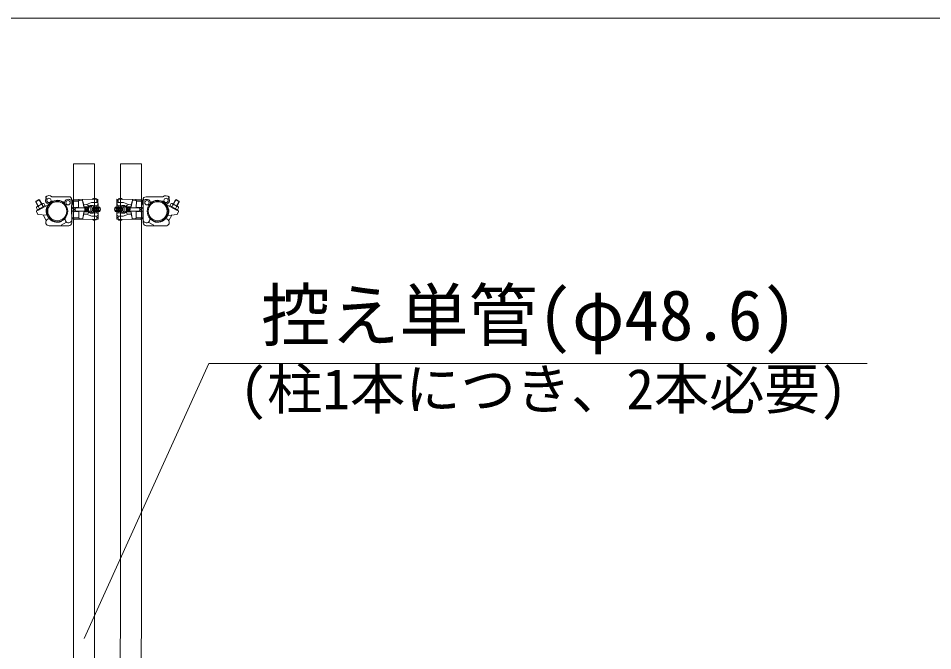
# Model space of a CAD drawing. Units: millimetres, scale not verified. Extents: x -9305 to 9305, y -6415 to 6415.
# Drawn here: x -7389 to -5272, y 4950 to 6415 of the extents above; entities that cross this region are included whole.
import ezdxf
from ezdxf.enums import TextEntityAlignment as Align

# ---------------------------------------------------------------- set-up
doc = ezdxf.new("R2010")
doc.units = ezdxf.units.MM
doc.header["$LTSCALE"] = 40
for name, color, linetype, lineweight in [('0-5_CLG-81', 134, 'Continuous', 18), ('0-9_TEXT', 134, 'Continuous', 18), ('0-C_図面枠', 134, 'Continuous', 18)]:
    doc.layers.add(name, color=color, linetype=linetype, lineweight=lineweight)
doc.styles.add('ＭＳ ゴシック', font='')
doc.styles.get('ＭＳ ゴシック').set_extended_font_data('MS Gothic')

msp = doc.modelspace()

# ---------------------------------------------------------------- linework, layer by layer
at = {"layer": '0-5_CLG-81'}
for p, q in [((-7340.11, 5994.46), (-7348.92, 5989.74)), ((-7341.7, 5995.31), (-7348.75, 5991.54)), ((-7341.7, 5995.31), (-7335.84, 5984.36)), ((-7341.7, 5995.31), (-7340.11, 5994.46)), ((-7340.11, 5994.46), (-7334.96, 5984.83)), ((-7326.24, 6000.88), (-7324.11, 5998.77)), ((-7311.24, 6001.44), (-7272.16, 6001.54)), ((-7266.22, 5995.48), (-7268.33, 5993.35)), ((-7265.14, 5994.55), (-7265.04, 5949.25)), ((-7260.8, 5992.46), (-7240.64, 5992.7)), ((-7260.37, 5994.96), (-7204.67, 5995.64)), ((-7251.7, 5993.05), (-7249.87, 5991.34)), ((-7248.67, 5995.1), (-7248.64, 5992.6)), ((-7240.67, 5995.2), (-7240.64, 5992.7)), ((-7240.64, 5992.7), (-7237.52, 5983.24)), ((-7240.64, 5992.7), (-7237.46, 5978.24)), ((-7207.68, 5995.6), (-7207.59, 5988.6)), ((-7204.67, 5995.64), (-7204.45, 5977.64)), ((-7160.76, 5995.63), (-7160.98, 5977.63)), ((-7105.06, 5994.94), (-7160.76, 5995.63)), ((-7157.76, 5995.6), (-7157.84, 5988.59)), ((-7124.8, 5992.68), (-7127.97, 5978.22)), ((-7124.8, 5992.68), (-7127.91, 5983.22)), ((-7124.76, 5995.18), (-7124.8, 5992.68)), ((-7104.63, 5992.43), (-7124.8, 5992.68)), ((-7116.76, 5995.08), (-7116.8, 5992.58)), ((-7113.74, 5993.03), (-7115.57, 5991.32)), ((-7100.29, 5994.53), (-7100.41, 5949.23)), ((-7099.22, 5995.45), (-7097.1, 5993.32)), ((-7054.19, 6001.4), (-7093.27, 6001.51)), ((-7039.2, 6000.84), (-7041.32, 5998.72)), ((-7025.32, 5994.42), (-7030.48, 5984.78)), ((-7023.74, 5995.27), (-7029.6, 5984.31)), ((-7023.74, 5995.27), (-7025.32, 5994.42)), ((-7025.32, 5994.42), (-7016.51, 5989.7)), ((-7023.74, 5995.27), (-7016.68, 5991.49)), ((-7348.75, 5991.54), (-7348.92, 5989.74)), ((-7348.92, 5989.74), (-7343.77, 5980.11)), ((-7348.75, 5991.54), (-7342.89, 5980.58)), ((-7347.24, 5975.99), (-7343.94, 5969.82)), ((-7332.75, 5986), (-7345.98, 5978.93)), ((-7327.24, 5981.01), (-7344.81, 5971.62)), ((-7319.87, 5982.68), (-7343.94, 5969.82)), ((-7342.83, 5978.35), (-7340.47, 5973.94)), ((-7334, 5983.05), (-7331.65, 5978.65)), ((-7329.6, 5985.42), (-7326.3, 5979.25)), ((-7265.66, 5980.48), (-7265.56, 5941.4)), ((-7265.31, 5989.9), (-7264.87, 5953.9)), ((-7265.22, 5990.9), (-7249.62, 5991.09)), ((-7261.15, 5976.85), (-7261.03, 5967.05)), ((-7260.15, 5976.96), (-7249.45, 5977.09)), ((-7260.15, 5976.96), (-7260.03, 5966.96)), ((-7255.94, 5976.01), (-7234.24, 5976.28)), ((-7251.95, 5977.06), (-7251.94, 5976.06)), ((-7249.62, 5991.09), (-7249.45, 5977.09)), ((-7237.52, 5983.24), (-7231.52, 5983.31)), ((-7237.52, 5983.24), (-7237.46, 5978.24)), ((-7237.46, 5978.24), (-7225.6, 5978.38)), ((-7234.24, 5976.28), (-7226.66, 5976.37)), ((-7233.45, 5977.28), (-7226.2, 5977.37)), ((-7231.52, 5983.31), (-7219.58, 5988.46)), ((-7224.6, 5978.39), (-7219.6, 5978.45)), ((-7222.5, 5981.42), (-7216.5, 5981.49)), ((-7219.58, 5988.46), (-7208.59, 5988.59)), ((-7216.79, 5976.49), (-7202.49, 5976.66)), ((-7215.45, 5977.5), (-7201.45, 5977.67)), ((-7215.14, 5980.51), (-7208.49, 5980.59)), ((-7207.64, 5992.6), (-7204.64, 5992.64)), ((-7207.63, 5991.6), (-7204.62, 5991.64)), ((-7207.5, 5980.6), (-7207.46, 5977.6)), ((-7149.98, 5977.49), (-7163.98, 5977.67)), ((-7148.65, 5976.48), (-7162.94, 5976.66)), ((-7157.8, 5991.59), (-7160.81, 5991.63)), ((-7157.79, 5992.59), (-7160.8, 5992.63)), ((-7157.94, 5980.59), (-7157.98, 5977.59)), ((-7150.3, 5980.5), (-7156.95, 5980.58)), ((-7145.85, 5988.44), (-7156.85, 5988.58)), ((-7142.94, 5981.41), (-7148.94, 5981.48)), ((-7133.91, 5983.3), (-7145.85, 5988.44)), ((-7140.84, 5978.38), (-7145.84, 5978.44)), ((-7127.97, 5978.22), (-7139.84, 5978.37)), ((-7131.99, 5977.27), (-7139.24, 5977.36)), ((-7131.2, 5976.26), (-7138.78, 5976.36)), ((-7127.91, 5983.22), (-7133.91, 5983.3)), ((-7109.5, 5975.99), (-7131.2, 5976.26)), ((-7127.91, 5983.22), (-7127.97, 5978.22)), ((-7115.81, 5991.07), (-7115.99, 5977.07)), ((-7105.29, 5976.94), (-7115.99, 5977.07)), ((-7100.22, 5990.88), (-7115.81, 5991.07)), ((-7113.49, 5977.04), (-7113.5, 5976.04)), ((-7105.29, 5976.94), (-7105.41, 5966.94)), ((-7104.29, 5976.82), (-7104.41, 5967.03)), ((-7100.13, 5989.88), (-7100.57, 5953.88)), ((-7099.78, 5980.46), (-7099.88, 5941.38)), ((-7045.56, 5982.65), (-7021.5, 5969.77)), ((-7035.83, 5985.38), (-7039.14, 5979.21)), ((-7038.19, 5980.97), (-7020.63, 5971.57)), ((-7031.43, 5983.01), (-7033.78, 5978.61)), ((-7032.68, 5985.96), (-7019.46, 5978.88)), ((-7022.61, 5978.3), (-7024.97, 5973.89)), ((-7016.68, 5991.49), (-7022.55, 5980.54)), ((-7016.51, 5989.7), (-7021.66, 5980.06)), ((-7018.2, 5975.94), (-7021.5, 5969.77)), ((-7016.68, 5991.49), (-7016.51, 5989.7)), ((-7346.93, 5967.5), (-7344.36, 5960.51)), ((-7344.36, 5960.51), (-7323.08, 5958.56)), ((-7331.53, 5959.34), (-7324.66, 5946.5)), ((-7321.5, 5959.16), (-7323.08, 5958.56)), ((-7322.22, 5958.89), (-7317.61, 5950.27)), ((-7264.5, 5952.91), (-7249.16, 5953.09)), ((-7260.76, 5951.45), (-7240.14, 5951.7)), ((-7260.03, 5966.96), (-7249.33, 5967.09)), ((-7255.84, 5968.01), (-7226.56, 5968.37)), ((-7251.84, 5968.06), (-7251.83, 5967.06)), ((-7249.33, 5967.09), (-7249.16, 5953.09)), ((-7248.14, 5951.6), (-7248.11, 5949.1)), ((-7240.14, 5951.7), (-7237.32, 5966.24)), ((-7240.14, 5951.7), (-7237.26, 5961.24)), ((-7240.14, 5951.7), (-7240.11, 5949.2)), ((-7237.32, 5966.24), (-7225.46, 5966.38)), ((-7237.32, 5966.24), (-7237.26, 5961.24)), ((-7237.26, 5961.24), (-7231.26, 5961.31)), ((-7233.33, 5967.28), (-7226.08, 5967.37)), ((-7231.26, 5961.31), (-7219.2, 5956.46)), ((-7224.46, 5966.39), (-7219.46, 5966.46)), ((-7222.28, 5963.42), (-7216.28, 5963.49)), ((-7219.2, 5956.46), (-7208.2, 5956.59)), ((-7216.69, 5968.49), (-7202.4, 5968.66)), ((-7215.33, 5967.5), (-7201.33, 5967.67)), ((-7214.94, 5964.51), (-7208.3, 5964.59)), ((-7207.34, 5967.6), (-7207.3, 5964.48)), ((-7207.2, 5956.73), (-7207.12, 5949.6)), ((-7207.16, 5953.6), (-7204.16, 5953.64)), ((-7207.15, 5952.6), (-7204.15, 5952.64)), ((-7204.33, 5967.64), (-7204.12, 5949.64)), ((-7150.11, 5967.5), (-7164.11, 5967.67)), ((-7148.75, 5968.48), (-7163.04, 5968.66)), ((-7161.11, 5967.63), (-7161.33, 5949.63)), ((-7158.3, 5952.6), (-7161.3, 5952.63)), ((-7158.28, 5953.6), (-7161.28, 5953.63)), ((-7158.24, 5956.72), (-7158.33, 5949.6)), ((-7158.1, 5967.59), (-7158.14, 5964.47)), ((-7146.24, 5956.44), (-7157.24, 5956.58)), ((-7150.5, 5964.5), (-7157.14, 5964.58)), ((-7143.16, 5963.41), (-7149.16, 5963.48)), ((-7134.18, 5961.3), (-7146.24, 5956.44)), ((-7140.98, 5966.38), (-7145.98, 5966.44)), ((-7128.12, 5966.22), (-7139.98, 5966.37)), ((-7132.11, 5967.27), (-7139.36, 5967.36)), ((-7109.6, 5967.99), (-7138.88, 5968.36)), ((-7128.18, 5961.22), (-7134.18, 5961.3)), ((-7128.12, 5966.22), (-7128.18, 5961.22)), ((-7125.3, 5951.68), (-7128.18, 5961.22)), ((-7125.3, 5951.68), (-7128.12, 5966.22)), ((-7125.3, 5951.68), (-7125.34, 5949.18)), ((-7104.68, 5951.43), (-7125.3, 5951.68)), ((-7117.3, 5951.59), (-7117.34, 5949.09)), ((-7116.11, 5967.07), (-7116.28, 5953.07)), ((-7100.94, 5952.88), (-7116.28, 5953.07)), ((-7105.41, 5966.94), (-7116.11, 5967.07)), ((-7113.6, 5968.04), (-7113.61, 5967.04)), ((-7043.23, 5958.85), (-7047.84, 5950.23)), ((-7043.95, 5959.12), (-7042.36, 5958.52)), ((-7021.08, 5960.46), (-7042.36, 5958.52)), ((-7033.92, 5959.29), (-7040.78, 5946.46)), ((-7018.51, 5967.46), (-7021.08, 5960.46)), ((-7272.55, 5934.38), (-7317.85, 5934.28)), ((-7290.1, 5935.57), (-7277.26, 5942.44)), ((-7289.65, 5944.88), (-7281.03, 5949.49)), ((-7259.81, 5948.96), (-7204.12, 5949.64)), ((-7105.64, 5948.94), (-7161.33, 5949.63)), ((-7092.9, 5934.36), (-7047.6, 5934.24)), ((-7075.36, 5935.54), (-7088.19, 5942.41)), ((-7075.8, 5944.85), (-7084.42, 5949.46))]:
    msp.add_line(p, q, dxfattribs=at)
for points in [[(-7212.53, 3877.79), (-7212.53, 6077.79), (-7261.13, 6077.79), (-7261.13, 3877.79)], [(-7153.52, 3877.78), (-7152.88, 6077.78), (-7104.28, 6077.77), (-7104.92, 3877.77)]]:
    msp.add_lwpolyline(points, close=True, dxfattribs=at)
for centre, radius in [((-7318.44, 5993.12), 5), ((-7273.98, 5987.68), 5), ((-7046.99, 5993.08), 5), ((-7298.93, 5968.17), 24.3), ((-7298.93, 5968.17), 24.3), ((-7298.93, 5968.17), 22), ((-7298.93, 5968.17), 22), ((-7091.46, 5987.65), 5), ((-7066.51, 5968.14), 24.3), ((-7066.51, 5968.14), 24.3), ((-7066.51, 5968.14), 22), ((-7066.51, 5968.14), 22)]:
    msp.add_circle(centre, radius, dxfattribs=at)
for centre, radius, start, end in [((-7318.44, 5993.12), 8, 135.138, 288.212), ((-7318.44, 5993.12), 11, 49.124, 135.138), ((-7298.93, 5967.62), 25.8, 48.851, 200.554), ((-7273.98, 5987.68), 8, 45.138, 198.212), ((-7272.14, 5994.54), 7, 0.138, 90.138), ((-7273.98, 5987.68), 11, 319.124, 45.138), ((-7260.31, 5989.96), 5, 90.694, 180.694), ((-7212.62, 5991.79), 6.25, 37.564, 143.824), ((-7152.81, 5991.78), 6.25, 36.159, 142.419), ((-7105.13, 5989.94), 5, 359.289, 89.289), ((-7091.46, 5987.65), 11, 134.846, 220.86), ((-7093.29, 5994.51), 7, 89.846, 179.846), ((-7091.46, 5987.65), 8, 341.771, 134.846), ((-7066.51, 5967.59), 25.8, 339.43, 131.133), ((-7046.99, 5993.08), 11, 44.846, 130.86), ((-7046.99, 5993.08), 8, 251.771, 44.846), ((-7344.77, 5976.67), 2.56, 40.819, 195.457), ((-7341.93, 5967.52), 5, 126.034, 180.138), ((-7335.96, 5976.09), 7.23, 74.343, 161.792), ((-7331.54, 5983.74), 2.56, 40.817, 195.459), ((-7298.38, 5968.17), 25.8, 138.851, 290.554), ((-7260.09, 5971.96), 5, 90.694, 270.694), ((-7260.81, 5990.46), 2, 90.694, 163.295), ((-7251.31, 5972.07), 6.08, 139.582, 221.806), ((-7228.14, 5972.35), 7.25, 137.091, 224.297), ((-7227.64, 5972.36), 6.25, 127.564, 233.824), ((-7225.64, 5972.38), 6.25, 127.564, 233.824), ((-7231.46, 5978.31), 5, 0.694, 90.694), ((-7223.64, 5972.4), 6.25, 127.564, 233.824), ((-7221.64, 5972.43), 6.25, 145.882, 215.506), ((-7216.79, 5972.49), 10.6, 122.585, 238.803), ((-7215.79, 5972.5), 10.6, 122.585, 238.803), ((-7210.79, 5972.56), 10.6, 122.585, 238.803), ((-7212.72, 5972.54), 5.67, 118.767, 242.621), ((-7211.64, 5972.55), 6.25, 127.564, 233.824), ((-7221.99, 5972.42), 10.6, 28.839, 58.803), ((-7209.64, 5972.57), 6.25, 127.564, 233.824), ((-7207.64, 5972.6), 6.25, 127.564, 233.824), ((-7205.64, 5972.62), 6.25, 127.564, 233.824), ((-7203.64, 5972.65), 6.25, 127.564, 233.824), ((-7208.54, 5984.59), 4, 270.694, 90.694), ((-7201.64, 5972.67), 6.25, 127.564, 233.824), ((-7199.64, 5972.7), 6.25, 127.564, 233.824), ((-7197.64, 5972.72), 6.25, 127.564, 233.824), ((-7196.64, 5972.73), 6.25, 133.537, 227.85), ((-7205.14, 5972.63), 6.25, 307.564, 53.824), ((-7160.3, 5972.62), 6.25, 126.159, 232.419), ((-7168.8, 5972.73), 6.25, 312.133, 46.446), ((-7167.8, 5972.72), 6.25, 306.159, 52.419), ((-7165.8, 5972.69), 6.25, 306.159, 52.419), ((-7156.9, 5984.58), 4, 89.289, 269.289), ((-7163.8, 5972.66), 6.25, 306.159, 52.419), ((-7161.8, 5972.64), 6.25, 306.159, 52.419), ((-7159.8, 5972.62), 6.25, 306.159, 52.419), ((-7157.8, 5972.59), 6.25, 306.159, 52.419), ((-7143.45, 5972.41), 10.6, 121.18, 151.144), ((-7155.8, 5972.56), 6.25, 306.159, 52.419), ((-7153.8, 5972.54), 6.25, 306.159, 52.419), ((-7152.71, 5972.53), 5.67, 297.362, 61.216), ((-7154.65, 5972.55), 10.6, 301.18, 57.398), ((-7149.65, 5972.49), 10.6, 301.18, 57.398), ((-7148.65, 5972.48), 10.6, 301.18, 57.398), ((-7133.97, 5978.3), 5, 89.289, 179.289), ((-7143.8, 5972.42), 6.25, 324.477, 34.101), ((-7141.8, 5972.39), 6.25, 306.159, 52.419), ((-7139.8, 5972.37), 6.25, 306.159, 52.419), ((-7137.8, 5972.34), 6.25, 306.159, 52.419), ((-7137.3, 5972.34), 7.25, 315.686, 42.892), ((-7114.13, 5972.05), 6.08, 318.177, 40.401), ((-7105.35, 5971.94), 5, 269.289, 89.289), ((-7104.62, 5990.43), 2, 16.688, 89.289), ((-7067.06, 5968.14), 25.8, 249.43, 41.133), ((-7033.9, 5983.7), 2.56, 344.525, 139.167), ((-7029.48, 5976.04), 7.23, 18.192, 105.641), ((-7020.67, 5976.62), 2.56, 344.526, 139.165), ((-7023.51, 5967.47), 5, 359.846, 53.95), ((-7273.04, 5949.23), 8, 156.598, 0.138), ((-7259.87, 5953.96), 5, 180.694, 270.694), ((-7260.36, 5953.46), 2, 194.564, 270.694), ((-7231.32, 5966.31), 5, 270.694, 0.694), ((-7221.99, 5972.42), 10.6, 302.585, 332.55), ((-7208.25, 5960.59), 4, 270.694, 90.694), ((-7157.2, 5960.58), 4, 89.289, 269.289), ((-7143.45, 5972.41), 10.6, 207.434, 237.398), ((-7134.12, 5966.3), 5, 179.289, 269.289), ((-7105.57, 5953.94), 5, 269.289, 359.289), ((-7105.08, 5953.44), 2, 269.289, 345.419), ((-7092.41, 5949.2), 8, 179.846, 23.386), ((-7317.87, 5942.28), 8, 66.598, 270.138), ((-7272.56, 5941.38), 7, 270.138, 0.138), ((-7212.16, 5953.29), 6.25, 217.564, 323.825), ((-7153.28, 5953.28), 6.25, 216.158, 322.419), ((-7092.88, 5941.36), 7, 179.846, 269.846), ((-7047.58, 5942.24), 8, 269.846, 113.386)]:
    msp.add_arc(centre, radius, start, end, dxfattribs=at)
at = {"layer": '0-9_TEXT'}
for p, q in [((-7236.8, 4978.62), (-6948.06, 5615.26)), ((-6948.06, 5615.26), (-5423.51, 5615.26))]:
    msp.add_line(p, q, dxfattribs=at)
at = {"layer": '0-C_図面枠'}
msp.add_lwpolyline([(-9304.61, -6414.98), (9304.61, -6414.98), (9304.61, 6414.98), (-9304.61, 6414.98)], close=True, dxfattribs=at)

# ---------------------------------------------------------------- texts
at = {"layer": '0-9_TEXT', "style": 'ＭＳ ゴシック'}
for s, height, p in [('控え単管(φ48.6)', 117.3, (-6826.67, 5633.41)), ('(柱1本につき、2本必要)', 93.84, (-6876.89, 5481.15))]:
    msp.add_text(s, height=height, dxfattribs=at).set_placement(p, align=Align.BOTTOM_LEFT)

doc.saveas('drawing.dxf')
